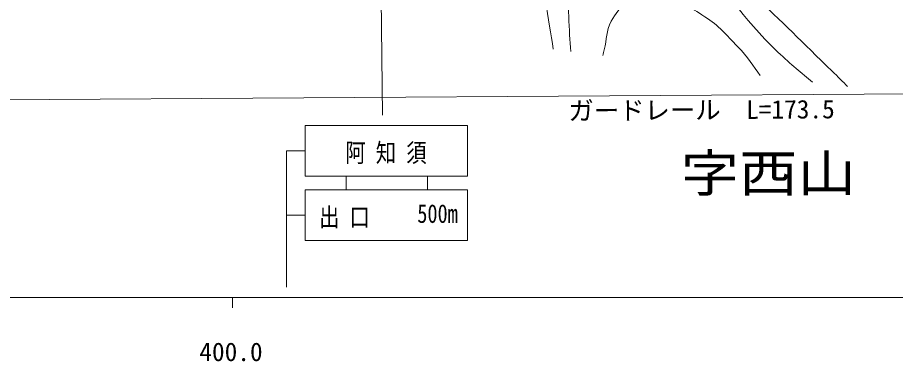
# Model space of a CAD drawing. Units: millimetres, scale not verified. Extents: x 40000 to 680000, y 20000 to 380000.
# Drawn here: x 446830 to 533269, y 198715 to 232564 of the extents above; entities that cross this region are included whole.
import ezdxf
from ezdxf.enums import TextEntityAlignment as Align

# ---------------------------------------------------------------- set-up
doc = ezdxf.new("R2010")
doc.units = ezdxf.units.MM
doc.header["$LTSCALE"] = 1000
for name, color, linetype, lineweight in [('M-BGD', 7, 'Continuous', 13), ('M-STR-HTXT', 7, 'Continuous', 13), ('M-STR-STRC', 7, 'Continuous', 13), ('M-TTL-BAND', 7, 'Continuous', 13)]:
    doc.layers.add(name, color=color, linetype=linetype, lineweight=lineweight)
doc.layers.add('M-BMK-HTXT', color=7, linetype='Continuous')
doc.styles.add('ＭＳ ゴシック', font='')
doc.styles.get('ＭＳ ゴシック').set_extended_font_data('MS Gothic')

msp = doc.modelspace()

# ---------------------------------------------------------------- linework, layer by layer
at = {"layer": 'M-BGD'}
for points, knots in [([(499579, 229447), (499387, 230955), (499058, 232399), (498836, 234317), (498600, 236351), (497923, 237474), (498132, 239511), (498231, 240483), (498304, 241084), (498813, 241919), (499299, 242717), (499605, 243271), (500455, 243661), (501450, 244118), (502127, 244182), (503220, 244123), (505749, 243985), (507106, 243287), (509457, 242345), (511410, 241563), (512339, 240746), (514013, 239472), (516146, 237849), (517178, 236737), (519142, 234913), (522287, 231991), (523973, 230274), (527045, 227276), (527596, 226738), (528096, 226240), (528564, 225769)], [0, 0, 0, 0, 1, 1, 1, 2, 2, 2, 3, 3, 3, 4, 4, 4, 5, 5, 5, 6, 6, 6, 7, 7, 7, 8, 8, 8, 9, 9, 9, 10, 10, 10, 10]), ([(525097, 226209), (524039, 227103), (522990, 227945), (521699, 229155), (517976, 232644), (516769, 235558), (512669, 238596), (510893, 239911), (509703, 240388), (507654, 241217), (506109, 241842), (505046, 242223), (503430, 241817), (502882, 241679), (502445, 241592), (502177, 241095), (501187, 239260), (500949, 237994), (500911, 235910), (500888, 234647), (501062, 233944), (501101, 232681), (501141, 231382), (501232, 230277), (501294, 229230)], [0, 0, 0, 0, 1, 1, 1, 2, 2, 2, 3, 3, 3, 4, 4, 4, 5, 5, 5, 6, 6, 6, 7, 7, 7, 8, 8, 8, 8]), ([(519941, 226863), (519310, 227773), (518735, 228688), (517754, 229696), (516555, 230927), (515939, 231722), (514489, 232645), (513006, 233589), (512168, 234301), (510436, 234600), (509016, 234845), (508063, 234628), (506812, 233914), (506036, 233470), (505723, 232987), (505292, 232204), (504746, 231213), (504872, 230489), (504584, 229395), (504534, 229202), (504489, 229014), (504448, 228829)], [0, 0, 0, 0, 1, 1, 1, 2, 2, 2, 3, 3, 3, 4, 4, 4, 5, 5, 5, 6, 6, 6, 7, 7, 7, 7])]:
    msp.add_open_spline(points, degree=3, knots=knots, dxfattribs=at)
at = {"layer": 'M-STR-HTXT'}
msp.add_line((571427, 225306), (397937, 224169), dxfattribs=at)
at = {"layer": 'M-STR-STRC'}
for p, q in [((482758, 222946), (482169, 276409)), ((475140, 219453), (473322, 219453)), ((473322, 219453), (473322, 206036)), ((491140, 218337), (491140, 216953)), ((491140, 216953), (475140, 216953)), ((479183, 216953), (479183, 215615)), ((487198, 216953), (487198, 215615)), ((475140, 215615), (491140, 215615)), ((491140, 215615), (491140, 210615)), ((475140, 213115), (473322, 213115))]:
    msp.add_line(p, q, dxfattribs=at)
for points in [[(475140, 216953), (475140, 221953), (491140, 221953), (491140, 216953)], [(491140, 210615), (475140, 210615), (475140, 215615)]]:
    msp.add_lwpolyline(points, dxfattribs=at)
at = {"layer": 'M-TTL-BAND'}
for p, q in [((40000, 205000), (579000, 205000)), ((468000, 205000), (468000, 204000))]:
    msp.add_line(p, q, dxfattribs=at)

# ---------------------------------------------------------------- texts
at = {"layer": 'M-BMK-HTXT', "style": 'ＭＳ ゴシック', "width": 1.15}
msp.add_text('字西山', height=3666, dxfattribs=at).set_placement((520750, 214307), align=Align.BOTTOM_CENTER)
at = {"layer": 'M-STR-HTXT', "style": 'ＭＳ ゴシック'}
msp.add_text('ガードレール\u3000L=173.5', height=1833, rotation=0.375, dxfattribs=at).set_placement((514187, 222011), align=Align.BOTTOM_CENTER)
at = {"layer": 'M-STR-STRC', "style": 'ＭＳ ゴシック', "width": 0.8}
msp.add_text('500m', height=1833, dxfattribs=at).set_placement((486188, 211804), align=Align.BOTTOM_LEFT)
at = {"layer": 'M-STR-STRC', "char_height": 1833, "attachment_point": 7, "style": 'ＭＳ ゴシック'}
for s, insert in [('\\T1.5;\\W0.8;阿知須', (479102, 218142)), ('\\T1.5;\\W0.8;出口', (476522, 211804))]:
    msp.add_mtext(s, dxfattribs=dict(at, insert=insert))
at = {"layer": 'M-TTL-BAND', "style": 'ＭＳ ゴシック'}
msp.add_text('400.0', height=1833, dxfattribs=at).set_placement((467844, 198195), align=Align.BOTTOM_CENTER)

doc.saveas('drawing.dxf')
